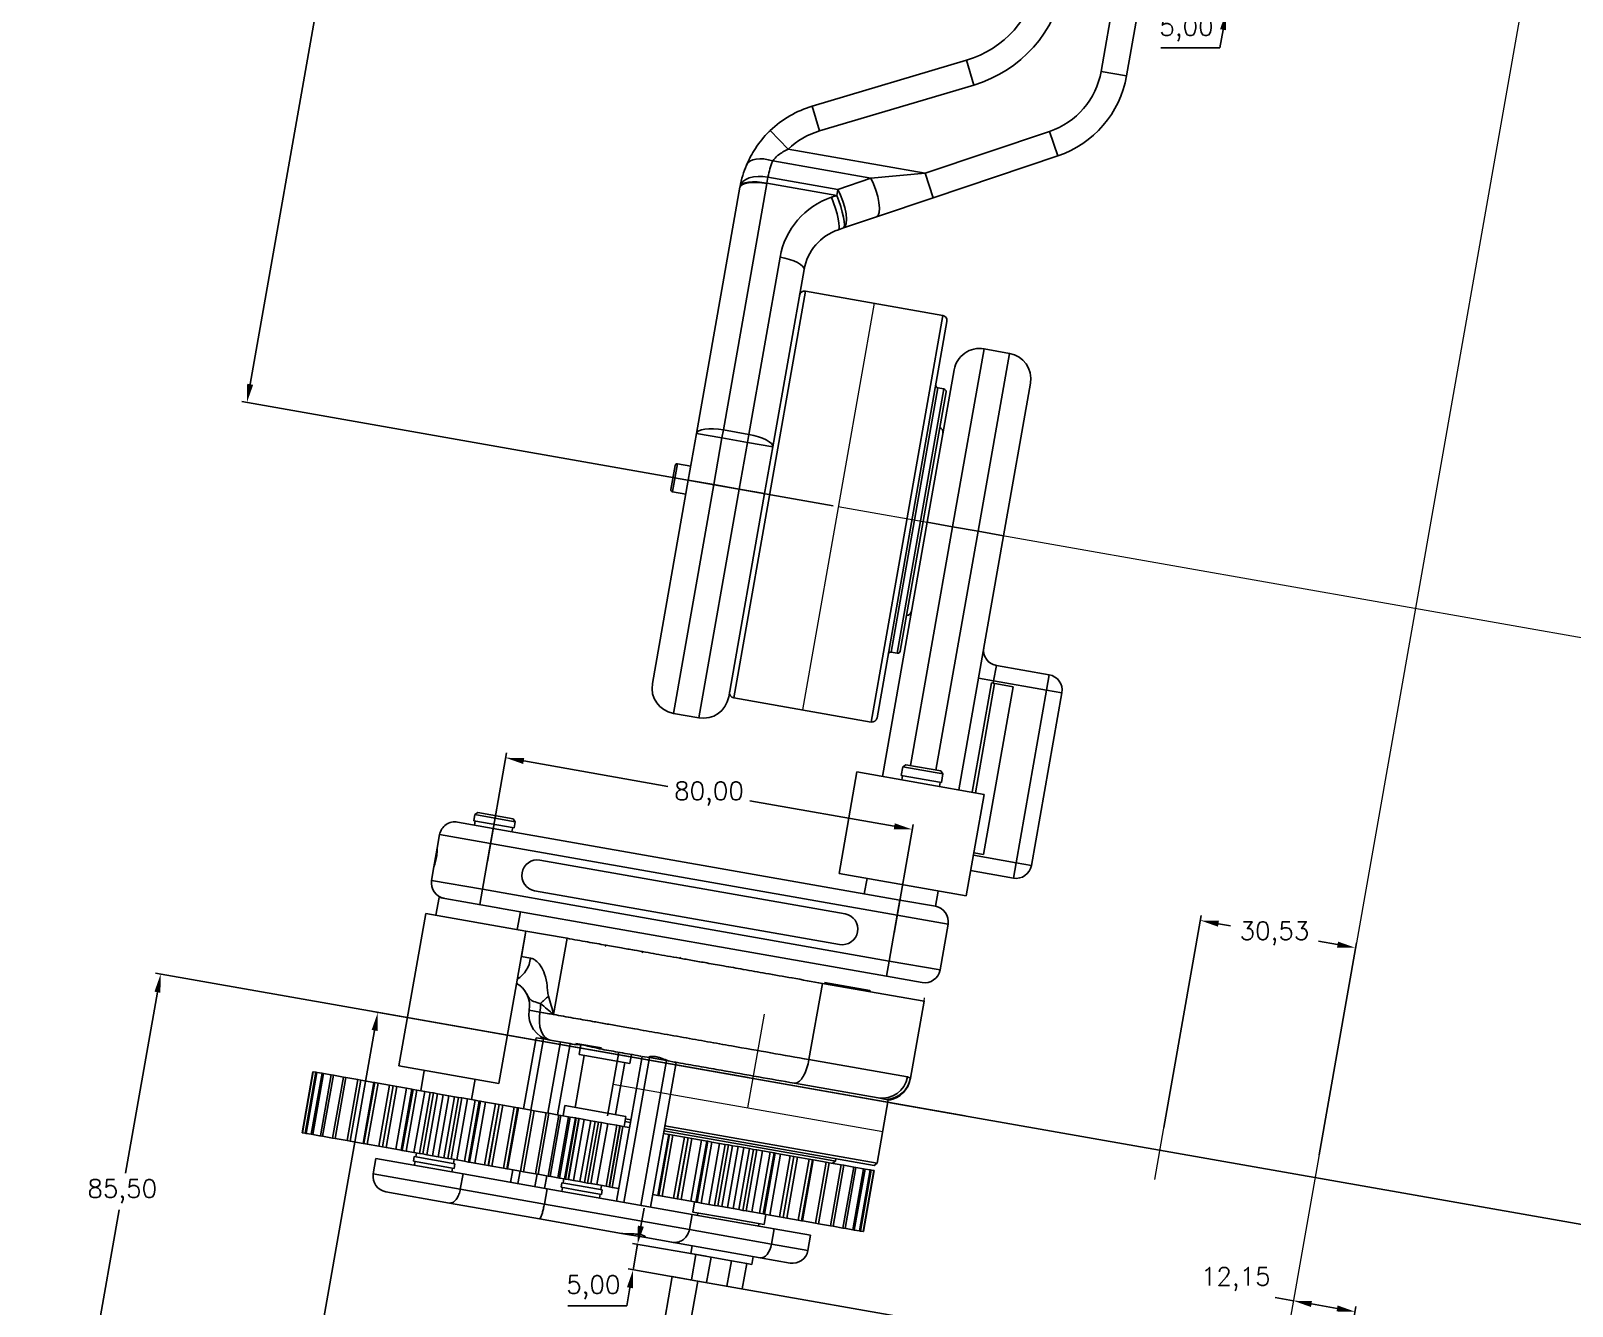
# Model space of a CAD drawing. Header units: millimetres. Extents: x -294 to 2792, y 5 to 1659.
# Drawn here: x 2187.2 to 2485.8, y 1057.9 to 1305 of the extents above; entities that cross this region are included whole.
import ezdxf

# ---------------------------------------------------------------- set-up
doc = ezdxf.new("R2010")
doc.units = ezdxf.units.MM
doc.header["$PDSIZE"] = -1
doc.layers.get('0').update_dxf_attribs({"lineweight": 18})
doc.styles.get("Standard").update_dxf_attribs({"font": 'txt.shx'})
doc.dimstyles.new('ISO-25', dxfattribs={"dimtxt": 2.5, "dimasz": 2.5, "dimexe": 1.25, "dimexo": 0.625, "dimtad": 1, "dimtxsty": 'Standard', "dimcen": 2.5, "dimdle": 5, "dimadec": 0, "dimazin": 0, "dimtfac": 1, "dimtmove": 0, "dimatfit": 3, "dimfxl": 1, "dimarcsym": 0})

# ---------------------------------------------------------------- blocks, each defined once
blk = doc.blocks.new('*X4')
for points in [[(2271.72, 1478.29), (2272.89, 1478.09), (2272.92, 1481.69)], [(2229.11, 1236.63), (2230.27, 1236.43), (2229.07, 1233.03)]]:
    blk.add_hatch(color=0).paths.add_polyline_path(points, flags=0)
at = {"color": 0, "lineweight": -2}
for p, q in [((2391.63, 1460.76), (2271.93, 1481.86)), ((2272.3, 1478.19), (2251.62, 1360.92)), ((2229.69, 1236.53), (2250.37, 1353.79)), ((2342.61, 1213.01), (2228.09, 1233.2))]:
    blk.add_line(p, q, dxfattribs=at)
at = {"color": 0, "insert": (2251, 1357.36), "char_height": 3.5, "width": 24.5, "attachment_point": 5}
blk.add_mtext('252,50', dxfattribs=at)
blk = doc.blocks.new('*X5')
for points in [[(2282.77, 1164.13), (2282.57, 1162.96), (2279.17, 1164.16)], [(2354.55, 1151.47), (2354.35, 1150.3), (2357.95, 1150.27)]]:
    blk.add_hatch(color=0).paths.add_polyline_path(points, flags=0)
at = {"color": 0, "lineweight": -2}
for p, q in [((2275.63, 1144.09), (2279.34, 1165.14)), ((2282.67, 1163.54), (2310.62, 1158.61)), ((2354.45, 1150.89), (2326.5, 1155.81)), ((2354.41, 1130.2), (2358.13, 1151.25))]:
    blk.add_line(p, q, dxfattribs=at)
at = {"color": 0, "insert": (2318.56, 1157.21), "char_height": 3.5, "width": 20.5, "attachment_point": 5}
blk.add_mtext('80,00', dxfattribs=at)
blk = doc.blocks.new('*X6')
for points in [[(2417.34, 1132.61), (2417.14, 1131.44), (2413.74, 1132.64)], [(2440.41, 1128.54), (2440.2, 1127.37), (2443.81, 1127.34)]]:
    blk.add_hatch(color=0).paths.add_polyline_path(points, flags=0)
at = {"color": 0, "lineweight": -2}
for p, q in [((2406.66, 1092.51), (2413.91, 1133.62)), ((2417.24, 1132.02), (2419.56, 1131.61)), ((2440.3, 1127.96), (2436.61, 1128.61)), ((2436.73, 1087.21), (2443.98, 1128.32))]:
    blk.add_line(p, q, dxfattribs=at)
at = {"color": 0, "insert": (2428.09, 1130.11), "char_height": 3.5, "width": 19, "attachment_point": 5}
blk.add_mtext('30,53', dxfattribs=at)
blk = doc.blocks.new('*X7')
for points in [[(2557.61, 1171.49), (2558.78, 1171.28), (2558.81, 1174.88)], [(2539.4, 1068.19), (2540.56, 1067.99), (2539.36, 1064.59)]]:
    blk.add_hatch(color=0).paths.add_polyline_path(points, flags=0)
at = {"color": 0, "lineweight": -2}
for p, q in [((2500.23, 1185.21), (2559.8, 1174.71)), ((2558.19, 1171.38), (2549.72, 1123.3)), ((2539.98, 1068.09), (2548.46, 1116.17)), ((2353.69, 1097.32), (2540.35, 1064.41))]:
    blk.add_line(p, q, dxfattribs=at)
at = {"color": 0, "insert": (2549.09, 1119.74), "char_height": 3.5, "width": 22.5, "attachment_point": 5}
blk.add_mtext('112,00', dxfattribs=at)
blk = doc.blocks.new('*X10')
for points in [[(2435.35, 1058.92), (2435.15, 1057.75), (2431.75, 1058.95)], [(2440.31, 1058.05), (2440.1, 1056.88), (2443.71, 1056.84)]]:
    blk.add_hatch(color=0).paths.add_polyline_path(points, flags=0)
at = {"color": 0, "lineweight": -2}
for p, q in [((2431.75, 1058.95), (2428.24, 1059.57)), ((2440.21, 1057.46), (2435.25, 1058.34)), ((2441.06, 1041.81), (2443.88, 1057.83))]:
    blk.add_line(p, q, dxfattribs=at)
at = {"color": 0, "insert": (2420.6, 1063.14), "char_height": 3.5, "width": 17, "attachment_point": 5}
blk.add_mtext('12,15', dxfattribs=at)
blk = doc.blocks.new('*X11')
for points in [[(2253.22, 1111.43), (2254.39, 1111.22), (2254.42, 1114.83)], [(2188.22, 742.81), (2189.39, 742.61), (2188.19, 739.21)]]:
    blk.add_hatch(color=0).paths.add_polyline_path(points, flags=0)
at = {"color": 0, "lineweight": -2}
for p, q in [((2368.15, 1094.78), (2253.44, 1115)), ((2253.8, 1111.33), (2221.93, 930.58)), ((2188.81, 742.71), (2220.68, 923.45)), ((2301.91, 719.16), (2187.2, 739.38))]:
    blk.add_line(p, q, dxfattribs=at)
at = {"color": 0, "insert": (2221.31, 927.02), "char_height": 3.5, "width": 23.5, "attachment_point": 5}
blk.add_mtext('381,42', dxfattribs=at)
blk = doc.blocks.new('*X12')
for points in [[(2304.78, 1073.51), (2305.94, 1073.31), (2304.74, 1069.91)], [(2302.67, 1061.59), (2303.84, 1061.38), (2303.87, 1064.98)]]:
    blk.add_hatch(color=0).paths.add_polyline_path(points, flags=0)
at = {"color": 0, "lineweight": -2}
for p, q in [((2305.36, 1073.41), (2305.98, 1076.91)), ((2317.99, 1067.57), (2303.76, 1070.08)), ((2304.74, 1069.91), (2303.87, 1064.98)), ((2317.12, 1062.65), (2302.89, 1065.16)), ((2303.26, 1061.48), (2302.64, 1057.98)), ((2302.64, 1057.98), (2291.2, 1057.98))]:
    blk.add_line(p, q, dxfattribs=at)
at = {"color": 0, "insert": (2296.16, 1061.55), "char_height": 3.5, "width": 15, "attachment_point": 5}
blk.add_mtext('5,00', dxfattribs=at)
blk = doc.blocks.new('*X13')
for points in [[(2419.65, 1317.27), (2420.82, 1317.06), (2419.62, 1313.66)], [(2417.55, 1305.34), (2418.72, 1305.13), (2418.75, 1308.74)]]:
    blk.add_hatch(color=0).paths.add_polyline_path(points, flags=0)
at = {"color": 0, "lineweight": -2}
for p, q in [((2420.24, 1317.17), (2420.86, 1320.67)), ((2392.19, 1318.5), (2420.61, 1313.49)), ((2419.62, 1313.66), (2418.75, 1308.74)), ((2391.32, 1313.58), (2419.74, 1308.57)), ((2418.14, 1305.24), (2417.52, 1301.74)), ((2417.52, 1301.74), (2406.08, 1301.74))]:
    blk.add_line(p, q, dxfattribs=at)
at = {"color": 0, "insert": (2411.04, 1305.3), "char_height": 3.5, "width": 15, "attachment_point": 5}
blk.add_mtext('5,00', dxfattribs=at)
blk = doc.blocks.new('*X14')
for points in [[(2211.15, 1118.85), (2212.31, 1118.64), (2212.35, 1122.25)], [(2197.53, 1041.65), (2198.7, 1041.45), (2197.5, 1038.05)]]:
    blk.add_hatch(color=0).paths.add_polyline_path(points, flags=0)
at = {"color": 0, "lineweight": -2}
for p, q in [((2326.12, 1102.19), (2211.36, 1122.42)), ((2211.73, 1118.75), (2205.55, 1083.71)), ((2198.12, 1041.55), (2204.3, 1076.58)), ((2311.27, 1017.99), (2196.52, 1038.22))]:
    blk.add_line(p, q, dxfattribs=at)
at = {"color": 0, "insert": (2204.92, 1080.15), "char_height": 3.5, "width": 19.5, "attachment_point": 5}
blk.add_mtext('85,50', dxfattribs=at)

msp = doc.modelspace()

# ---------------------------------------------------------------- linework, layer by layer
at = {"color": 1}
for p, q in [((2499.25, 1441.782), (2404.76, 905.903)), ((2350.544, 1252.225), (2336.652, 1173.44)), ((2343.598, 1212.833), (2499.25, 1185.387)), ((2326.106, 1096.351), (2329.303, 1114.484)), ((2300.008, 1100.952), (2352.203, 1091.749)), ((2404.89, 1082.459), (2408.088, 1100.592))]:
    msp.add_line(p, q, dxfattribs=at)
at = {"color": 7, "linetype": 'Continuous', "lineweight": 25}
for p, q in [((2394.512, 1297.145), (2397.226, 1312.535)), ((2402.15, 1311.667), (2399.436, 1296.277)), ((2338.549, 1290.416), (2368.436, 1299.305)), ((2368.436, 1299.305), (2369.861, 1294.513)), ((2394.512, 1297.145), (2399.436, 1296.277)), ((2369.861, 1294.513), (2339.975, 1285.623)), ((2338.549, 1290.416), (2339.975, 1285.623)), ((2333.883, 1282.086), (2330.427, 1285.699)), ((2360.401, 1277.41), (2384.527, 1285.534)), ((2384.527, 1285.534), (2386.123, 1280.796)), ((2333.883, 1282.086), (2360.401, 1277.41)), ((2386.123, 1280.796), (2361.997, 1272.671)), ((2349.904, 1276.444), (2330.907, 1279.794)), ((2329.754, 1275.407), (2321.34, 1227.693)), ((2329.98, 1276.687), (2329.773, 1275.511)), ((2343.322, 1273.122), (2329.773, 1275.511)), ((2329.98, 1276.687), (2343.529, 1274.298)), ((2343.529, 1274.298), (2349.904, 1276.444)), ((2360.401, 1277.41), (2349.904, 1276.444)), ((2360.401, 1277.41), (2361.997, 1272.671)), ((2316.142, 1227.005), (2324.555, 1274.719)), ((2342.306, 1272.78), (2343.322, 1273.122)), ((2343.529, 1274.298), (2343.322, 1273.122)), ((2351.018, 1268.974), (2361.997, 1272.671)), ((2351.018, 1268.974), (2344.643, 1266.828)), ((2344.643, 1266.828), (2343.627, 1266.485)), ((2326.265, 1226.824), (2332.32, 1261.169)), ((2336.97, 1258.745), (2330.914, 1224.4)), ((2337.249, 1254.569), (2323.357, 1175.785)), ((2363.839, 1249.881), (2337.249, 1254.569)), ((2349.947, 1171.096), (2363.839, 1249.881)), ((2364.65, 1248.722), (2351.106, 1171.907)), ((2371.834, 1243.394), (2365.756, 1208.926)), ((2370.68, 1208.057), (2376.758, 1242.526)), ((2376.758, 1242.526), (2371.834, 1243.394)), ((2360.832, 1209.794), (2366.042, 1239.338)), ((2380.814, 1236.733), (2375.604, 1207.189)), ((2362.885, 1235.833), (2353.855, 1184.623)), ((2355.037, 1184.415), (2364.067, 1235.625)), ((2364.473, 1235.045), (2355.616, 1184.82)), ((2364.067, 1235.625), (2362.885, 1235.833)), ((2321.34, 1227.693), (2321.066, 1226.137)), ((2321.34, 1227.693), (2326.265, 1226.824)), ((2314.546, 1217.955), (2316.142, 1227.005)), ((2316.142, 1227.005), (2321.066, 1226.137)), ((2321.066, 1226.137), (2319.47, 1217.087)), ((2325.99, 1225.268), (2321.066, 1226.137)), ((2324.394, 1216.219), (2325.99, 1225.268)), ((2326.265, 1226.824), (2325.99, 1225.268)), ((2325.99, 1225.268), (2330.914, 1224.4)), ((2330.914, 1224.4), (2329.318, 1215.351)), ((2312.439, 1221.119), (2311.488, 1215.728)), ((2315.024, 1220.663), (2312.439, 1221.119)), ((2311.18, 1216.137), (2312.004, 1220.815)), ((2307.6, 1178.563), (2314.546, 1217.955)), ((2311.488, 1215.728), (2311.484, 1215.703)), ((2311.484, 1215.703), (2314.069, 1215.247)), ((2319.47, 1217.087), (2311.656, 1172.771)), ((2314.546, 1217.955), (2319.47, 1217.087)), ((2316.58, 1171.902), (2324.394, 1216.219)), ((2319.47, 1217.087), (2324.394, 1216.219)), ((2329.318, 1215.351), (2322.373, 1175.958)), ((2324.394, 1216.219), (2329.318, 1215.351)), ((2352.15, 1160.553), (2360.832, 1209.794)), ((2365.756, 1208.926), (2360.832, 1209.794)), ((2365.756, 1208.926), (2357.595, 1162.64)), ((2362.519, 1161.771), (2370.68, 1208.057)), ((2365.756, 1208.926), (2370.68, 1208.057)), ((2375.604, 1207.189), (2366.922, 1157.949)), ((2375.604, 1207.189), (2370.68, 1208.057)), ((2353.855, 1184.623), (2355.037, 1184.415)), ((2370.742, 1179.614), (2373.697, 1179.093)), ((2373.697, 1179.093), (2374.218, 1182.048)), ((2374.218, 1182.048), (2384.469, 1180.24)), ((2383.948, 1177.286), (2384.469, 1180.24)), ((2373.288, 1178.658), (2369.555, 1157.484)), ((2373.884, 1178.553), (2370.151, 1157.379)), ((2371.742, 1145.421), (2377.472, 1177.92)), ((2373.61, 1178.601), (2373.288, 1178.658)), ((2373.697, 1179.093), (2373.61, 1178.601)), ((2373.61, 1178.601), (2377.472, 1177.92)), ((2383.948, 1177.286), (2373.697, 1179.093)), ((2378.044, 1143.802), (2383.948, 1177.286)), ((2380.998, 1143.282), (2386.902, 1176.765)), ((2383.948, 1177.286), (2386.902, 1176.765)), ((2323.357, 1175.785), (2349.947, 1171.096)), ((2311.656, 1172.771), (2316.58, 1171.902)), ((2347.226, 1161.422), (2343.753, 1141.725)), ((2371.846, 1157.08), (2347.226, 1161.422)), ((2356.08, 1162.399), (2355.785, 1160.725)), ((2356.659, 1162.805), (2356.08, 1162.399)), ((2363.86, 1161.027), (2356.08, 1162.399)), ((2356.659, 1162.805), (2363.455, 1161.606)), ((2363.86, 1161.027), (2363.455, 1161.606)), ((2355.785, 1160.725), (2363.565, 1159.353)), ((2356.031, 1160.681), (2355.892, 1159.894)), ((2363.18, 1158.609), (2363.319, 1159.396)), ((2363.565, 1159.353), (2363.86, 1161.027)), ((2368.373, 1137.384), (2371.846, 1157.08)), ((2273.19, 1153.152), (2272.982, 1151.97)), ((2273.769, 1153.558), (2273.19, 1153.152)), ((2277.105, 1152.462), (2273.19, 1153.152)), ((2273.769, 1153.558), (2280.614, 1152.351)), ((2281.019, 1151.772), (2277.105, 1152.462)), ((2269.864, 1151.708), (2276.757, 1150.492)), ((2272.982, 1151.97), (2280.811, 1150.59)), ((2273.253, 1151.923), (2273.114, 1151.135)), ((2276.757, 1150.492), (2276.237, 1147.538)), ((2276.757, 1150.492), (2355.542, 1136.6)), ((2280.401, 1149.85), (2280.54, 1150.638)), ((2281.019, 1151.772), (2280.614, 1152.351)), ((2280.811, 1150.59), (2281.019, 1151.772)), ((2265.928, 1146.665), (2265.292, 1143.054)), ((2266.388, 1149.274), (2265.928, 1146.665)), ((2276.237, 1147.538), (2266.388, 1149.274)), ((2276.237, 1147.538), (2274.674, 1138.675)), ((2355.021, 1133.646), (2276.237, 1147.538)), ((2344.913, 1133.905), (2285.824, 1144.324)), ((2369.762, 1145.263), (2378.044, 1143.802)), ((2369.849, 1145.755), (2371.742, 1145.421)), ((2377.523, 1140.848), (2378.044, 1143.802)), ((2378.044, 1143.802), (2380.998, 1143.282)), ((2265.29, 1143.044), (2264.826, 1140.411)), ((2368.373, 1137.384), (2343.753, 1141.725)), ((2349.169, 1140.77), (2348.648, 1137.816)), ((2377.523, 1140.848), (2369.241, 1142.308)), ((2264.826, 1140.411), (2274.674, 1138.675)), ((2274.674, 1138.675), (2274.153, 1135.72)), ((2274.674, 1138.675), (2353.458, 1124.783)), ((2284.782, 1138.415), (2343.871, 1127.996)), ((2362.436, 1135.385), (2362.957, 1138.339)), ((2266.274, 1137.109), (2265.667, 1133.663)), ((2266.274, 1137.109), (2278.067, 1135.03)), ((2352.937, 1121.828), (2277.967, 1135.048)), ((2355.542, 1136.6), (2355.021, 1133.646)), ((2355.542, 1136.6), (2362.436, 1135.385)), ((2263.697, 1134.01), (2258.487, 1104.466)), ((2263.697, 1134.01), (2283.08, 1130.592)), ((2281.423, 1130.884), (2282.031, 1134.331)), ((2355.021, 1133.646), (2353.458, 1124.783)), ((2364.869, 1131.91), (2355.021, 1133.646)), ((2363.306, 1123.046), (2364.869, 1131.91)), ((2283.08, 1130.592), (2277.871, 1101.048)), ((2282.214, 1125.668), (2283.082, 1130.592)), ((2283.08, 1130.592), (2283.082, 1130.592)), ((2283.082, 1130.592), (2291.059, 1129.185)), ((2291.059, 1129.185), (2288.454, 1114.413)), ((2282.214, 1125.668), (2282.19, 1125.541)), ((2282.212, 1125.668), (2282.214, 1125.668)), ((2282.214, 1125.668), (2283.982, 1125.356)), ((2298.682, 1127.841), (2298.393, 1127.638)), ((2305.729, 1126.345), (2305.527, 1126.634)), ((2312.839, 1125.345), (2313.07, 1125.507)), ((2353.458, 1124.783), (2352.937, 1121.828)), ((2353.458, 1124.783), (2363.306, 1123.046)), ((2340.534, 1120.461), (2337.929, 1105.689)), ((2340.534, 1120.461), (2360.208, 1116.992)), ((2340.944, 1120.592), (2349.705, 1119.047)), ((2359.831, 1120.613), (2352.937, 1121.828)), ((2349.868, 1118.816), (2349.705, 1119.047)), ((2360.208, 1116.992), (2357.58, 1102.09)), ((2285.821, 1114.877), (2283.743, 1115.244)), ((2285.081, 1109.931), (2282.65, 1096.143)), ((2286.486, 1109.683), (2284.055, 1095.896)), ((2285.081, 1109.931), (2286.486, 1109.683)), ((2286.435, 1109.901), (2286.399, 1109.698)), ((2286.486, 1109.683), (2287.626, 1109.482)), ((2289.773, 1109.103), (2287.342, 1095.316)), ((2291.656, 1108.771), (2289.225, 1094.984)), ((2292.766, 1108.829), (2297.719, 1107.956)), ((2293.751, 1108.656), (2293.404, 1106.686)), ((2294.413, 1106.508), (2292.633, 1096.414)), ((2293.404, 1106.686), (2303.252, 1104.95)), ((2298.923, 1094.797), (2301.093, 1107.107)), ((2300.462, 1095.033), (2302.242, 1105.128)), ((2305.607, 1106.311), (2300.663, 1078.274)), ((2307.011, 1106.064), (2302.067, 1078.026)), ((2303.252, 1104.95), (2303.555, 1106.673)), ((2310.298, 1105.484), (2305.355, 1077.447)), ((2305.607, 1106.311), (2307.011, 1106.064)), ((2307.011, 1106.064), (2310.298, 1105.484)), ((2312.182, 1105.152), (2307.238, 1077.115)), ((2310.298, 1105.484), (2312.182, 1105.152)), ((2352.709, 1097.498), (2312.095, 1104.66)), ((2337.929, 1105.689), (2357.013, 1102.324)), ((2239.758, 1091.521), (2241.842, 1103.339)), ((2241.902, 1103.328), (2239.819, 1091.511)), ((2240.333, 1091.42), (2242.417, 1103.238)), ((2242.596, 1103.206), (2240.513, 1091.388)), ((2241.529, 1091.209), (2243.613, 1103.027)), ((2243.907, 1102.975), (2241.823, 1091.157)), ((2241.842, 1103.339), (2241.902, 1103.328)), ((2242.417, 1103.238), (2241.902, 1103.328)), ((2242.417, 1103.238), (2242.596, 1103.206)), ((2243.613, 1103.027), (2242.596, 1103.206)), ((2243.317, 1090.894), (2245.401, 1102.711)), ((2243.613, 1103.027), (2243.907, 1102.975)), ((2245.802, 1102.641), (2243.718, 1090.823)), ((2245.401, 1102.711), (2243.907, 1102.975)), ((2245.401, 1102.711), (2245.802, 1102.641)), ((2245.653, 1090.482), (2247.736, 1102.3)), ((2247.736, 1102.3), (2245.802, 1102.641)), ((2248.235, 1102.212), (2246.151, 1090.394)), ((2247.736, 1102.3), (2248.235, 1102.212)), ((2250.562, 1101.801), (2248.235, 1102.212)), ((2248.478, 1089.984), (2250.562, 1101.801)), ((2251.146, 1101.698), (2249.062, 1089.881)), ((2250.562, 1101.801), (2251.146, 1101.698)), ((2253.635, 1101.26), (2251.146, 1101.698)), ((2277.871, 1101.048), (2258.487, 1104.466)), ((2263.411, 1103.597), (2262.717, 1099.658)), ((2272.565, 1097.922), (2273.26, 1101.861)), ((2357.013, 1102.324), (2357.58, 1102.09)), ((2251.551, 1089.442), (2253.635, 1101.26)), ((2251.724, 1089.411), (2253.808, 1101.229)), ((2254.463, 1101.114), (2252.379, 1089.296)), ((2253.635, 1101.26), (2253.808, 1101.229)), ((2253.808, 1101.229), (2254.463, 1101.114)), ((2256.677, 1100.723), (2254.463, 1101.114)), ((2254.593, 1088.905), (2256.677, 1100.723)), ((2257.376, 1100.6), (2255.292, 1088.782)), ((2255.311, 1088.779), (2257.395, 1100.597)), ((2258.104, 1100.472), (2256.02, 1088.654)), ((2256.677, 1100.723), (2257.376, 1100.6)), ((2257.376, 1100.6), (2257.395, 1100.597)), ((2257.395, 1100.597), (2258.104, 1100.472)), ((2257.905, 1088.321), (2259.989, 1100.139)), ((2259.989, 1100.139), (2258.104, 1100.472)), ((2261, 1099.961), (2258.916, 1088.143)), ((2259.15, 1088.102), (2261.233, 1099.92)), ((2261.98, 1099.788), (2259.896, 1087.97)), ((2259.989, 1100.139), (2261.032, 1099.955)), ((2261, 1099.961), (2261.233, 1099.92)), ((2261.233, 1099.92), (2261.98, 1099.788)), ((2261.406, 1087.704), (2263.49, 1099.522)), ((2263.49, 1099.522), (2261.98, 1099.788)), ((2262.489, 1087.513), (2264.573, 1099.331)), ((2263.146, 1087.397), (2265.23, 1099.215)), ((2263.49, 1099.522), (2264.573, 1099.331)), ((2265.996, 1099.08), (2263.912, 1087.262)), ((2264.573, 1099.331), (2265.23, 1099.215)), ((2265.009, 1087.069), (2267.093, 1098.887)), ((2265.23, 1099.215), (2265.996, 1099.08)), ((2267.093, 1098.887), (2265.996, 1099.08)), ((2266.105, 1086.876), (2268.189, 1098.693)), ((2267.093, 1098.887), (2268.189, 1098.693)), ((2268.189, 1098.693), (2269.286, 1098.5)), ((2351.313, 1098.252), (2335.102, 1101.111)), ((2267.202, 1086.682), (2269.286, 1098.5)), ((2270.052, 1098.365), (2267.968, 1086.547)), ((2268.625, 1086.431), (2270.709, 1098.249)), ((2269.286, 1098.5), (2270.052, 1098.365)), ((2269.708, 1086.24), (2271.792, 1098.058)), ((2270.709, 1098.249), (2270.052, 1098.365)), ((2270.709, 1098.249), (2271.792, 1098.058)), ((2271.218, 1085.974), (2273.302, 1097.792)), ((2271.792, 1098.058), (2273.302, 1097.792)), ((2274.048, 1097.66), (2271.965, 1085.842)), ((2272.198, 1085.801), (2274.282, 1097.619)), ((2273.209, 1085.623), (2275.293, 1097.441)), ((2273.302, 1097.792), (2274.048, 1097.66)), ((2274.282, 1097.619), (2274.048, 1097.66)), ((2274.25, 1097.625), (2275.293, 1097.441)), ((2275.094, 1085.291), (2277.178, 1097.108)), ((2275.293, 1097.441), (2277.178, 1097.108)), ((2277.887, 1096.983), (2275.804, 1085.165)), ((2275.822, 1085.162), (2277.906, 1096.98)), ((2276.521, 1085.039), (2278.605, 1096.857)), ((2277.178, 1097.108), (2277.887, 1096.983)), ((2277.906, 1096.98), (2277.887, 1096.983)), ((2277.906, 1096.98), (2278.605, 1096.857)), ((2278.605, 1096.857), (2280.819, 1096.466)), ((2278.736, 1084.648), (2280.819, 1096.466)), ((2281.474, 1096.351), (2279.39, 1084.533)), ((2279.563, 1084.503), (2281.647, 1096.32)), ((2280.819, 1096.466), (2281.474, 1096.351)), ((2281.474, 1096.351), (2281.647, 1096.32)), ((2281.647, 1096.32), (2284.136, 1095.881)), ((2282.052, 1084.064), (2284.136, 1095.881)), ((2284.72, 1095.778), (2282.636, 1083.961)), ((2284.136, 1095.881), (2284.72, 1095.778)), ((2284.72, 1095.778), (2287.047, 1095.368)), ((2290.639, 1096.766), (2290.292, 1094.796)), ((2290.639, 1096.766), (2302.456, 1094.682)), ((2351.118, 1085.594), (2353.288, 1097.904)), ((2352.908, 1097.971), (2351.313, 1098.252)), ((2353.534, 1097.861), (2352.908, 1097.971)), ((2284.963, 1083.55), (2287.047, 1095.368)), ((2287.545, 1095.28), (2285.462, 1083.462)), ((2287.047, 1095.368), (2287.545, 1095.28)), ((2287.396, 1083.121), (2289.48, 1094.939)), ((2287.545, 1095.28), (2289.48, 1094.939)), ((2289.881, 1094.868), (2287.797, 1083.051)), ((2289.291, 1082.787), (2291.375, 1094.605)), ((2289.48, 1094.939), (2289.881, 1094.868)), ((2291.669, 1094.553), (2289.585, 1082.735)), ((2289.881, 1094.868), (2291.375, 1094.605)), ((2290.602, 1082.556), (2292.685, 1094.374)), ((2292.865, 1094.342), (2290.781, 1082.525)), ((2291.296, 1082.434), (2293.379, 1094.251)), ((2293.44, 1094.241), (2291.356, 1082.423)), ((2291.375, 1094.605), (2291.669, 1094.553)), ((2291.669, 1094.553), (2292.685, 1094.374)), ((2292.329, 1082.252), (2294.413, 1094.069)), ((2292.685, 1094.374), (2292.865, 1094.342)), ((2292.865, 1094.342), (2293.379, 1094.251)), ((2293.379, 1094.251), (2293.44, 1094.241)), ((2294.413, 1094.069), (2293.44, 1094.241)), ((2295.651, 1093.851), (2293.567, 1082.033)), ((2294.413, 1094.069), (2295.653, 1093.851)), ((2294.444, 1081.879), (2296.528, 1093.696)), ((2297.142, 1093.588), (2295.059, 1081.77)), ((2295.651, 1093.851), (2296.528, 1093.696)), ((2295.681, 1081.66), (2297.765, 1093.478)), ((2296.528, 1093.696), (2297.142, 1093.588)), ((2296.86, 1081.453), (2298.944, 1093.27)), ((2297.765, 1093.478), (2297.142, 1093.588)), ((2297.726, 1093.485), (2298.944, 1093.27)), ((2298.633, 1081.14), (2300.717, 1092.958)), ((2298.944, 1093.27), (2300.717, 1092.958)), ((2301.283, 1092.858), (2299.2, 1081.04)), ((2299.277, 1081.026), (2301.361, 1092.844)), ((2299.819, 1080.931), (2301.903, 1092.749)), ((2300.717, 1092.958), (2301.283, 1092.858)), ((2301.361, 1092.844), (2301.283, 1092.858)), ((2301.361, 1092.844), (2301.903, 1092.749)), ((2301.903, 1092.749), (2303.175, 1092.524)), ((2302.109, 1092.712), (2302.456, 1094.682)), ((2303.349, 1093.509), (2302.283, 1093.697)), ((2302.37, 1094.189), (2303.436, 1094.001)), ((2310.011, 1092.842), (2351.118, 1085.594)), ((2239.758, 1091.521), (2239.819, 1091.511)), ((2239.819, 1091.511), (2240.333, 1091.42)), ((2240.333, 1091.42), (2240.513, 1091.388)), ((2240.513, 1091.388), (2241.529, 1091.209)), ((2241.529, 1091.209), (2241.823, 1091.157)), ((2241.823, 1091.157), (2243.443, 1090.871)), ((2243.317, 1090.894), (2243.718, 1090.823)), ((2243.718, 1090.823), (2245.653, 1090.482)), ((2245.653, 1090.482), (2246.151, 1090.394)), ((2246.151, 1090.394), (2248.478, 1089.984)), ((2248.478, 1089.984), (2249.062, 1089.881)), ((2249.062, 1089.881), (2251.551, 1089.442)), ((2308.67, 1079.37), (2310.754, 1091.188)), ((2308.843, 1079.34), (2310.927, 1091.157)), ((2311.581, 1091.042), (2309.498, 1079.224)), ((2310.754, 1091.188), (2309.75, 1091.365)), ((2309.837, 1091.857), (2340.625, 1086.429)), ((2350.538, 1085.188), (2309.924, 1092.35)), ((2310.754, 1091.188), (2310.927, 1091.157)), ((2310.927, 1091.157), (2311.581, 1091.042)), ((2313.796, 1090.652), (2311.581, 1091.042)), ((2311.712, 1078.834), (2313.796, 1090.652)), ((2314.495, 1090.528), (2312.411, 1078.711)), ((2312.43, 1078.707), (2314.513, 1090.525)), ((2315.223, 1090.4), (2313.139, 1078.582)), ((2313.796, 1090.652), (2314.495, 1090.528)), ((2314.495, 1090.528), (2314.513, 1090.525)), ((2314.513, 1090.525), (2315.223, 1090.4)), ((2315.024, 1078.25), (2317.108, 1090.067)), ((2317.108, 1090.067), (2315.223, 1090.4)), ((2318.119, 1089.889), (2316.035, 1078.072)), ((2316.269, 1078.03), (2318.352, 1089.848)), ((2319.099, 1089.716), (2317.015, 1077.899)), ((2317.108, 1090.067), (2318.151, 1089.884)), ((2318.119, 1089.889), (2318.352, 1089.848)), ((2318.352, 1089.848), (2319.099, 1089.716)), ((2320.609, 1089.45), (2319.099, 1089.716)), ((2251.551, 1089.442), (2251.724, 1089.411)), ((2251.724, 1089.411), (2252.379, 1089.296)), ((2252.379, 1089.296), (2254.593, 1088.905)), ((2254.593, 1088.905), (2255.292, 1088.782)), ((2255.292, 1088.782), (2255.311, 1088.779)), ((2255.311, 1088.779), (2256.02, 1088.654)), ((2256.02, 1088.654), (2257.905, 1088.321)), ((2257.905, 1088.321), (2258.948, 1088.137)), ((2258.916, 1088.143), (2259.15, 1088.102)), ((2259.15, 1088.102), (2259.896, 1087.97)), ((2259.896, 1087.97), (2261.406, 1087.704)), ((2261.479, 1086.879), (2261.323, 1085.993)), ((2261.406, 1087.704), (2262.489, 1087.513)), ((2265.418, 1086.184), (2261.479, 1086.879)), ((2261.913, 1087.615), (2261.774, 1086.827)), ((2262.489, 1087.513), (2263.146, 1087.397)), ((2263.146, 1087.397), (2263.912, 1087.262)), ((2263.912, 1087.262), (2265.009, 1087.069)), ((2265.009, 1087.069), (2266.105, 1086.876)), ((2266.105, 1086.876), (2267.202, 1086.682)), ((2318.525, 1077.633), (2320.609, 1089.45)), ((2319.608, 1077.442), (2321.692, 1089.259)), ((2320.265, 1077.326), (2322.349, 1089.143)), ((2320.609, 1089.45), (2321.692, 1089.259)), ((2323.114, 1089.008), (2321.031, 1077.191)), ((2321.692, 1089.259), (2322.349, 1089.143)), ((2322.128, 1076.997), (2324.211, 1088.815)), ((2322.349, 1089.143), (2323.114, 1089.008)), ((2324.211, 1088.815), (2323.114, 1089.008)), ((2323.224, 1076.804), (2325.308, 1088.622)), ((2324.211, 1088.815), (2325.308, 1088.622)), ((2324.321, 1076.61), (2326.405, 1088.428)), ((2327.171, 1088.293), (2325.087, 1076.476)), ((2325.308, 1088.622), (2326.405, 1088.428)), ((2325.744, 1076.36), (2327.828, 1088.177)), ((2326.405, 1088.428), (2327.171, 1088.293)), ((2326.827, 1076.169), (2328.911, 1087.986)), ((2327.828, 1088.177), (2327.171, 1088.293)), ((2327.828, 1088.177), (2328.911, 1087.986)), ((2328.337, 1075.902), (2330.421, 1087.72)), ((2328.911, 1087.986), (2330.421, 1087.72)), ((2331.167, 1087.588), (2329.083, 1075.771)), ((2329.317, 1075.73), (2331.401, 1087.547)), ((2330.328, 1075.551), (2332.412, 1087.369)), ((2330.421, 1087.72), (2331.167, 1087.588)), ((2331.401, 1087.547), (2331.167, 1087.588)), ((2331.369, 1087.553), (2332.412, 1087.369)), ((2332.213, 1075.219), (2334.297, 1087.037)), ((2332.412, 1087.369), (2334.297, 1087.037)), ((2335.006, 1086.912), (2332.922, 1075.094)), ((2332.941, 1075.091), (2335.025, 1086.908)), ((2333.64, 1074.967), (2335.724, 1086.785)), ((2334.297, 1087.037), (2335.006, 1086.912)), ((2335.025, 1086.908), (2335.006, 1086.912)), ((2335.025, 1086.908), (2335.724, 1086.785)), ((2335.724, 1086.785), (2337.938, 1086.395)), ((2254.051, 1086.493), (2253.53, 1083.539)), ((2270.914, 1083.52), (2254.051, 1086.493)), ((2265.262, 1085.298), (2261.323, 1085.993)), ((2261.618, 1085.941), (2261.484, 1085.182)), ((2269.201, 1084.603), (2265.262, 1085.298)), ((2269.357, 1085.49), (2265.418, 1086.184)), ((2267.202, 1086.682), (2267.968, 1086.547)), ((2267.968, 1086.547), (2268.625, 1086.431)), ((2268.625, 1086.431), (2269.708, 1086.24)), ((2268.772, 1083.897), (2268.906, 1084.656)), ((2269.062, 1085.542), (2269.201, 1086.33)), ((2269.201, 1084.603), (2269.357, 1085.49)), ((2269.708, 1086.24), (2271.218, 1085.974)), ((2271.218, 1085.974), (2271.965, 1085.842)), ((2271.965, 1085.842), (2272.198, 1085.801)), ((2272.166, 1085.807), (2273.209, 1085.623)), ((2273.209, 1085.623), (2275.094, 1085.291)), ((2275.094, 1085.291), (2275.804, 1085.165)), ((2275.804, 1085.165), (2275.822, 1085.162)), ((2275.822, 1085.162), (2276.521, 1085.039)), ((2276.521, 1085.039), (2278.736, 1084.648)), ((2278.736, 1084.648), (2279.39, 1084.533)), ((2279.39, 1084.533), (2279.563, 1084.503)), ((2279.563, 1084.503), (2282.052, 1084.064)), ((2280.566, 1084.326), (2280.138, 1081.893)), ((2281.971, 1084.078), (2281.542, 1081.646)), ((2282.052, 1084.064), (2282.636, 1083.961)), ((2282.636, 1083.961), (2284.963, 1083.55)), ((2335.854, 1074.577), (2337.938, 1086.395)), ((2338.593, 1086.279), (2336.509, 1074.461)), ((2336.682, 1074.431), (2338.766, 1086.249)), ((2337.938, 1086.395), (2338.593, 1086.279)), ((2338.593, 1086.279), (2338.766, 1086.249)), ((2338.766, 1086.249), (2341.255, 1085.81)), ((2339.171, 1073.992), (2341.255, 1085.81)), ((2341.839, 1085.707), (2339.755, 1073.889)), ((2340.625, 1086.429), (2343.066, 1085.998)), ((2341.255, 1085.81), (2341.839, 1085.707)), ((2341.839, 1085.707), (2344.166, 1085.297)), ((2342.082, 1073.479), (2344.166, 1085.297)), ((2342.486, 1085.593), (2343.066, 1085.998)), ((2344.664, 1085.209), (2342.581, 1073.391)), ((2343.066, 1085.998), (2343.152, 1086.491)), ((2344.166, 1085.297), (2344.664, 1085.209)), ((2344.515, 1073.05), (2346.599, 1084.868)), ((2344.664, 1085.209), (2346.599, 1084.868)), ((2347, 1084.797), (2344.916, 1072.979)), ((2346.41, 1072.716), (2348.494, 1084.533)), ((2346.599, 1084.868), (2347, 1084.797)), ((2348.787, 1084.482), (2346.704, 1072.664)), ((2347, 1084.797), (2348.494, 1084.533)), ((2347.721, 1072.485), (2349.804, 1084.302)), ((2349.984, 1084.271), (2347.9, 1072.453)), ((2348.415, 1072.362), (2350.498, 1084.18)), ((2350.559, 1084.169), (2348.475, 1072.352)), ((2348.494, 1084.533), (2348.787, 1084.482)), ((2348.787, 1084.482), (2349.804, 1084.302)), ((2349.804, 1084.302), (2349.984, 1084.271)), ((2349.984, 1084.271), (2350.498, 1084.18)), ((2350.498, 1084.18), (2350.559, 1084.169)), ((2350.538, 1085.188), (2351.118, 1085.594)), ((2253.53, 1083.539), (2270.393, 1080.565)), ((2270.393, 1080.565), (2270.914, 1083.52)), ((2287.192, 1080.649), (2270.914, 1083.52)), ((2285.258, 1083.498), (2284.829, 1081.066)), ((2284.963, 1083.55), (2285.462, 1083.462)), ((2285.462, 1083.462), (2287.396, 1083.121)), ((2287.141, 1083.166), (2286.713, 1080.734)), ((2287.396, 1083.121), (2287.797, 1083.051)), ((2287.671, 1083.073), (2289.291, 1082.787)), ((2289.291, 1082.787), (2289.585, 1082.735)), ((2289.585, 1082.735), (2290.602, 1082.556)), ((2290.063, 1081.839), (2289.907, 1080.952)), ((2293.341, 1080.347), (2289.907, 1080.952)), ((2290.178, 1080.905), (2290.044, 1080.146)), ((2293.498, 1081.233), (2290.063, 1081.839)), ((2290.473, 1082.579), (2290.334, 1081.791)), ((2290.602, 1082.556), (2290.781, 1082.525)), ((2290.781, 1082.525), (2291.296, 1082.434)), ((2291.296, 1082.434), (2291.356, 1082.423)), ((2291.356, 1082.423), (2292.329, 1082.252)), ((2292.329, 1082.252), (2293.569, 1082.033)), ((2297.892, 1080.458), (2293.498, 1081.233)), ((2293.567, 1082.033), (2294.444, 1081.879)), ((2294.444, 1081.879), (2295.059, 1081.77)), ((2295.059, 1081.77), (2295.681, 1081.66)), ((2295.642, 1081.667), (2296.86, 1081.453)), ((2296.86, 1081.453), (2298.633, 1081.14)), ((2297.621, 1080.506), (2297.76, 1081.294)), ((2298.633, 1081.14), (2299.2, 1081.04)), ((2299.2, 1081.04), (2299.277, 1081.026)), ((2299.277, 1081.026), (2299.819, 1080.931)), ((2299.819, 1080.931), (2301.092, 1080.706)), ((2268.28, 1077.891), (2255.963, 1080.063)), ((2285.736, 1074.814), (2268.28, 1077.891)), ((2270.393, 1080.565), (2286.671, 1077.695)), ((2286.671, 1077.695), (2287.192, 1080.649)), ((2315.278, 1075.697), (2287.192, 1080.649)), ((2297.736, 1079.572), (2293.341, 1080.347)), ((2297.331, 1078.861), (2297.465, 1079.62)), ((2297.736, 1079.572), (2297.892, 1080.458)), ((2307.667, 1079.547), (2308.67, 1079.37)), ((2308.67, 1079.37), (2308.843, 1079.34)), ((2308.843, 1079.34), (2309.498, 1079.224)), ((2309.498, 1079.224), (2311.712, 1078.834)), ((2311.712, 1078.834), (2312.411, 1078.711)), ((2312.411, 1078.711), (2312.43, 1078.707)), ((2312.43, 1078.707), (2313.139, 1078.582)), ((2313.139, 1078.582), (2315.024, 1078.25)), ((2315.024, 1078.25), (2316.067, 1078.066)), ((2315.782, 1078.116), (2315.435, 1076.147)), ((2316.035, 1078.072), (2316.269, 1078.03)), ((2316.269, 1078.03), (2317.015, 1077.899)), ((2317.015, 1077.899), (2318.525, 1077.633)), ((2301.614, 1072.014), (2285.736, 1074.814)), ((2286.671, 1077.695), (2314.757, 1072.742)), ((2314.757, 1072.742), (2315.278, 1075.697)), ((2331.171, 1072.895), (2315.278, 1075.697)), ((2322.329, 1074.931), (2315.435, 1076.147)), ((2316.42, 1075.973), (2316.338, 1075.51)), ((2318.525, 1077.633), (2319.608, 1077.442)), ((2319.608, 1077.442), (2320.265, 1077.326)), ((2320.265, 1077.326), (2321.031, 1077.191)), ((2321.031, 1077.191), (2322.128, 1076.997)), ((2322.128, 1076.997), (2323.224, 1076.804)), ((2329.222, 1073.715), (2322.329, 1074.931)), ((2323.224, 1076.804), (2324.321, 1076.61)), ((2324.321, 1076.61), (2325.087, 1076.476)), ((2325.087, 1076.476), (2325.744, 1076.36)), ((2325.744, 1076.36), (2326.827, 1076.169)), ((2326.827, 1076.169), (2328.337, 1075.902)), ((2328.337, 1075.902), (2329.083, 1075.771)), ((2329.083, 1075.771), (2329.317, 1075.73)), ((2329.222, 1073.715), (2329.57, 1075.685)), ((2329.285, 1075.735), (2330.328, 1075.551)), ((2330.328, 1075.551), (2332.213, 1075.219)), ((2332.213, 1075.219), (2332.922, 1075.094)), ((2332.922, 1075.094), (2332.941, 1075.091)), ((2332.941, 1075.091), (2333.64, 1074.967)), ((2333.64, 1074.967), (2335.854, 1074.577)), ((2301.614, 1072.014), (2306.324, 1071.183)), ((2314.757, 1072.742), (2330.65, 1069.94)), ((2328.156, 1073.426), (2328.238, 1073.889)), ((2330.65, 1069.94), (2331.171, 1072.895)), ((2338.25, 1071.646), (2331.171, 1072.895)), ((2335.854, 1074.577), (2336.509, 1074.461)), ((2336.509, 1074.461), (2336.682, 1074.431)), ((2336.682, 1074.431), (2339.171, 1073.992)), ((2339.171, 1073.992), (2339.755, 1073.889)), ((2339.755, 1073.889), (2342.082, 1073.479)), ((2342.082, 1073.479), (2342.581, 1073.391)), ((2342.581, 1073.391), (2344.515, 1073.05)), ((2344.515, 1073.05), (2344.916, 1072.979)), ((2344.79, 1073.001), (2346.41, 1072.716)), ((2346.41, 1072.716), (2346.704, 1072.664)), ((2346.704, 1072.664), (2347.721, 1072.485)), ((2347.721, 1072.485), (2347.9, 1072.453)), ((2347.9, 1072.453), (2348.415, 1072.362)), ((2348.415, 1072.362), (2348.475, 1072.352)), ((2311.356, 1070.296), (2306.324, 1071.183)), ((2328.481, 1067.276), (2311.356, 1070.296)), ((2315.296, 1069.601), (2315.031, 1068.094)), ((2330.65, 1069.94), (2337.729, 1068.692)), ((2337.729, 1068.692), (2338.25, 1071.646)), ((2316.015, 1067.921), (2315.031, 1068.094)), ((2315.147, 1062.997), (2316.015, 1067.921)), ((2316.015, 1067.921), (2318.97, 1067.4)), ((2318.97, 1067.4), (2318.102, 1062.476)), ((2322.909, 1066.705), (2318.97, 1067.4)), ((2322.041, 1061.781), (2322.909, 1066.705)), ((2322.909, 1066.705), (2325.864, 1066.184)), ((2325.864, 1066.184), (2324.995, 1061.26)), ((2326.848, 1066.011), (2325.864, 1066.184)), ((2326.848, 1066.011), (2327.114, 1067.517)), ((2334.253, 1066.259), (2328.481, 1067.276)), ((2306.245, 1034.104), (2311.454, 1063.648)), ((2311.454, 1063.648), (2316.378, 1062.78)), ((2316.378, 1062.78), (2311.169, 1033.235)), ((2368.501, 1053.589), (2316.378, 1062.78))]:
    msp.add_line(p, q, dxfattribs=at)
at = {"color": 7, "linetype": 'Continuous'}
for q in [(2358.947, 1117.215), (2360.319, 1117.623)]:
    msp.add_line((2360.208, 1116.992), q, dxfattribs=at)
at = {"color": 7, "linetype": 'Continuous', "lineweight": 25}
for points in [[(2325.817, 1279.002), (2326.082, 1279.422), (2326.489, 1279.765), (2327.025, 1280.02), (2327.671, 1280.179), (2328.408, 1280.236), (2329.211, 1280.189), (2330.053, 1280.04), (2330.907, 1279.794)], [(2324.555, 1274.719), (2324.703, 1275.006), (2325.035, 1275.248), (2325.538, 1275.437), (2326.192, 1275.565), (2326.972, 1275.627), (2327.849, 1275.62), (2328.788, 1275.546), (2329.754, 1275.407)], [(2324.58, 1274.858), (2324.772, 1275.372), (2325.144, 1275.831), (2325.683, 1276.219), (2326.368, 1276.52), (2327.172, 1276.723), (2328.065, 1276.82), (2329.013, 1276.808), (2329.98, 1276.687)], [(2324.58, 1274.858), (2324.73, 1275.144), (2325.063, 1275.384), (2325.565, 1275.569), (2326.219, 1275.692), (2326.997, 1275.749), (2327.872, 1275.737), (2328.809, 1275.657), (2329.773, 1275.511)], [(2349.904, 1276.444), (2350.427, 1275.35), (2350.882, 1274.145), (2351.239, 1272.911), (2351.473, 1271.731), (2351.571, 1270.685), (2351.523, 1269.841), (2351.335, 1269.258), (2351.018, 1268.974)], [(2343.627, 1266.485), (2343.755, 1266.669), (2343.792, 1267.096), (2343.735, 1267.744), (2343.587, 1268.577), (2343.356, 1269.551), (2343.054, 1270.614), (2342.697, 1271.71), (2342.306, 1272.78)], [(2344.643, 1266.828), (2344.772, 1267.012), (2344.809, 1267.439), (2344.751, 1268.086), (2344.603, 1268.919), (2344.372, 1269.893), (2344.07, 1270.956), (2343.714, 1272.052), (2343.322, 1273.122)], [(2343.529, 1274.298), (2344.051, 1273.203), (2344.506, 1271.998), (2344.863, 1270.764), (2345.098, 1269.585), (2345.195, 1268.538), (2345.148, 1267.695), (2344.96, 1267.112), (2344.643, 1266.828)], [(2332.32, 1261.169), (2333.276, 1260.97), (2334.184, 1260.718), (2335.01, 1260.424), (2335.722, 1260.099), (2336.293, 1259.756), (2336.7, 1259.406), (2336.929, 1259.065), (2336.97, 1258.745)], [(2321.34, 1227.693), (2320.375, 1227.832), (2319.435, 1227.906), (2318.559, 1227.913), (2317.778, 1227.851), (2317.124, 1227.723), (2316.622, 1227.534), (2316.29, 1227.292), (2316.142, 1227.005)], [(2326.265, 1226.824), (2327.22, 1226.625), (2328.128, 1226.374), (2328.954, 1226.08), (2329.666, 1225.755), (2330.237, 1225.411), (2330.644, 1225.062), (2330.873, 1224.72), (2330.914, 1224.4)], [(2287.799, 1109.452), (2287.26, 1109.644), (2286.776, 1110.018), (2286.364, 1110.56), (2286.041, 1111.249), (2285.818, 1112.057), (2285.706, 1112.955), (2285.706, 1113.907), (2285.821, 1114.877)], [(2330.65, 1069.94), (2330.516, 1069.369), (2330.325, 1068.832), (2330.083, 1068.348), (2329.799, 1067.936), (2329.484, 1067.613), (2329.151, 1067.39), (2328.813, 1067.276), (2328.481, 1067.276)]]:
    msp.add_lwpolyline(points, dxfattribs=at)
for centre, radius, start, end in [((2362.734, 1318.475), 20, 286.56505, 350), ((2362.734, 1318.475), 25, 286.56505, 350), ((2379.74, 1299.75), 15, 288.61046, 350), ((2379.74, 1299.75), 20, 288.61046, 350), ((2344.251, 1271.246), 20, 106.56505, 133.72673), ((2344.251, 1271.246), 15, 106.56505, 133.72673), ((2344.251, 1271.246), 20, 157.18304, 169.59392), ((2344.733, 1273.977), 15, 157.18304, 169.59392), ((2344.251, 1271.246), 20, 169.59392, 170), ((2344.526, 1272.802), 15, 169.59392, 170), ((2347.093, 1258.564), 15, 108.61046, 170), ((2346.818, 1257.008), 10, 108.61046, 170), ((2337.076, 1253.584), 1, 80, 170), ((2363.665, 1248.896), 1, 350, 80), ((2370.966, 1238.47), 5, 80, 170), ((2375.89, 1237.602), 5, 350, 80), ((2362.972, 1236.325), 0.5, 170, 260), ((2363.98, 1235.132), 0.5, 350, 80), ((2362.886, 1227.202), 1, 350, 68.46304), ((2312.374, 1220.75), 0.375, 80, 170), ((2311.549, 1216.072), 0.375, 170, 260), ((2356.809, 1192.733), 1, 271.53696, 350), ((2374.739, 1185.002), 3, 170, 260), ((2353.769, 1184.13), 0.5, 80, 170), ((2355.124, 1184.907), 0.5, 260, 350), ((2383.948, 1177.286), 3, 350, 80), ((2312.524, 1177.695), 5, 170, 260), ((2323.531, 1176.769), 1, 170, 260), ((2317.449, 1176.826), 5, 260, 350), ((2350.121, 1172.081), 1, 260, 350), ((2269.343, 1148.753), 3, 80, 170), ((2285.303, 1141.37), 3, 80, 260), ((2378.044, 1143.802), 3, 260, 350), ((2267.78, 1139.89), 3, 170, 260), ((2361.915, 1132.43), 3, 350, 80), ((2344.392, 1130.951), 3, 260, 80), ((2278.385, 1125.98), 5.631, 302.75588, 353.63897), ((2360.352, 1123.567), 3, 260, 350), ((2278.819, 1116.112), 5, 350, 60.33673), ((2298.13, 1105.211), 16.639, 129.93494, 137.06717), ((2288.667, 1114.376), 5, 170, 260), ((2277.59, 1116.341), 8.36, 349.9135, 1.39179), ((2352.127, 1103.139), 4.954, 260.54668, 350.53644), ((2352.662, 1102.96), 4.995, 272.82945, 349.97384), ((2352.625, 1102.78), 5, 279.35453, 350.06327), ((2256.484, 1083.018), 3, 170, 260), ((2334.774, 1069.213), 3, 260, 350)]:
    msp.add_arc(centre, radius, start, end, dxfattribs=at)
for points, knots in [([(2330.427, 1285.699), (2330.354, 1285.628), (2329.269, 1284.58), (2327.438, 1282.373), (2326.341, 1280.093), (2325.817, 1279.002)], [0, 0, 0, 0, 0.2983533, 4.4097052, 8.1830858, 8.1830858, 8.1830858, 8.1830858]), ([(2333.883, 1282.086), (2333.212, 1281.739), (2332.492, 1281.366), (2331.515, 1280.551), (2331.195, 1280.153), (2330.907, 1279.794)], [0, 0, 0, 0, 2.1667735, 2.3246663, 3.7964735, 3.7964735, 3.7964735, 3.7964735]), ([(2265.928, 1146.665), (2265.929, 1146.644), (2265.929, 1146.603), (2265.927, 1146.286), (2265.906, 1145.819), (2265.849, 1145.236), (2265.747, 1144.614), (2265.611, 1144.027), (2265.464, 1143.528), (2265.346, 1143.183), (2265.284, 1143.015), (2265.292, 1143.038), (2265.294, 1143.044)], [0, 0, 0, 0, 0.3945661, 0.7889747, 1.1874946, 1.58902, 1.9859811, 2.3779042, 2.772173, 3.1724676, 3.5731735, 3.7175889, 3.7175889, 3.7175889, 3.7175889]), ([(2291.059, 1129.185), (2292.402, 1128.948), (2294.966, 1128.496), (2298.391, 1127.892), (2301.323, 1127.375), (2303.852, 1126.929), (2306.209, 1126.514), (2308.349, 1126.136), (2310.543, 1125.75), (2312.887, 1125.336), (2315.452, 1124.884), (2318.304, 1124.381), (2321.601, 1123.8), (2325.424, 1123.126), (2329.855, 1122.344), (2334.989, 1121.439), (2338.586, 1120.805), (2340.534, 1120.461)], [0, 0, 0, 0, 4.7370525, 9.0352439, 12.6950681, 15.5338844, 17.7195502, 19.7707012, 21.8929691, 24.1604843, 26.4049574, 28.9467588, 31.8989383, 35.3823994, 39.519786, 44.4322564, 50.238381, 50.238381, 50.238381, 50.238381]), ([(2283.982, 1125.356), (2284.216, 1125.289), (2284.553, 1125.193), (2285.212, 1124.752), (2285.636, 1124.293), (2286.24, 1123.404), (2286.817, 1122.098), (2287.226, 1120.436), (2287.252, 1118.981), (2287.384, 1118.305), (2287.449, 1117.969)], [0, 0, 0, 0, 0.8760333, 1.2630881, 2.5376558, 2.7055296, 4.4349534, 6.6490225, 7.6635233, 8.6657653, 8.6657653, 8.6657653, 8.6657653]), ([(2285.948, 1116.545), (2285.455, 1116.678), (2284.472, 1116.944), (2283.845, 1117.374), (2283.509, 1117.932), (2283.264, 1118.427), (2283, 1118.867), (2282.643, 1119.353), (2282.288, 1119.729), (2281.776, 1120.167), (2281.487, 1120.325), (2281.289, 1120.434)], [0, 0, 0, 0, 1.4760296, 2.9469777, 3.53244, 4.0260677, 4.5234327, 4.7041718, 5.3798204, 5.6726044, 6.3102862, 6.3102862, 6.3102862, 6.3102862]), ([(2287.449, 1117.969), (2287.816, 1116.787), (2288.184, 1115.598), (2288.452, 1114.419), (2288.454, 1114.413)], [0, 0, 0, 0, 3.6762781, 3.696153, 3.696153, 3.696153, 3.696153]), ([(2285.821, 1114.877), (2286.291, 1114.795), (2287.181, 1114.638), (2288.045, 1114.485), (2288.454, 1114.413)], [0, 0, 0, 0, 1.4096438, 2.6734042, 2.6734042, 2.6734042, 2.6734042]), ([(2288.454, 1114.413), (2288.45, 1114.417), (2287.685, 1115.116), (2286.814, 1115.832), (2285.948, 1116.545)], [0, 0, 0, 0, 0.0177753, 3.2901616, 3.2901616, 3.2901616, 3.2901616]), ([(2288.454, 1114.413), (2289.741, 1114.186), (2292.316, 1113.732), (2295.577, 1113.157), (2298.494, 1112.643), (2301.162, 1112.172), (2304.583, 1111.569), (2308.67, 1110.848), (2313.485, 1109.999), (2318.322, 1109.147), (2324.013, 1108.143), (2330.608, 1106.98), (2335.48, 1106.121), (2337.929, 1105.689)], [0, 0, 0, 0, 4.5394277, 9.0809652, 12.1263536, 15.1722448, 18.1963503, 22.6364033, 27.1938813, 31.4058055, 35.7301328, 42.9455, 50.238381, 50.238381, 50.238381, 50.238381]), ([(2292.417, 1108.637), (2291.395, 1108.817), (2289.887, 1109.083), (2288.307, 1109.362), (2287.799, 1109.452)], [0, 0, 0, 0, 3.1803304, 4.6895256, 4.6895256, 4.6895256, 4.6895256]), ([(2292.417, 1108.637), (2292.604, 1108.635), (2292.975, 1108.631), (2294.265, 1108.537), (2295.913, 1108.111), (2297.2, 1107.824), (2297.851, 1107.679)], [0, 0, 0, 0, 1.3942122, 2.761142, 4.1297307, 5.5329559, 5.5329559, 5.5329559, 5.5329559]), ([(2305.434, 1106.342), (2305.376, 1106.352), (2304.623, 1106.485), (2303.206, 1106.735), (2300.693, 1107.178), (2298.997, 1107.477), (2297.851, 1107.679)], [0, 0, 0, 0, 0.154997, 2.0058188, 3.8541347, 7.7000651, 7.7000651, 7.7000651, 7.7000651]), ([(2310.805, 1105.395), (2310.717, 1105.419), (2310.54, 1105.468), (2310.065, 1105.669), (2309.478, 1105.908), (2308.807, 1106.132), (2308.148, 1106.272), (2307.579, 1106.308), (2307.153, 1106.264), (2306.904, 1106.184), (2306.911, 1106.144), (2306.913, 1106.13)], [0, 0, 0, 0, 0.4675386, 0.9342742, 1.4207818, 1.9225534, 2.4043905, 2.86104, 3.3247082, 3.8167745, 4.0879882, 4.0879882, 4.0879882, 4.0879882]), ([(2335.102, 1101.111), (2332.802, 1101.516), (2328.185, 1102.33), (2322.126, 1103.399), (2317.051, 1104.294), (2313.962, 1104.838), (2312.224, 1105.145), (2311.804, 1105.219)], [0, 0, 0, 0, 7.3407325, 14.7349094, 18.5398912, 22.4184592, 23.6570789, 23.6570789, 23.6570789, 23.6570789]), ([(2335.102, 1101.111), (2335.11, 1101.109), (2335.254, 1101.085), (2335.636, 1101.129), (2336.278, 1101.593), (2336.973, 1102.626), (2337.571, 1104.04), (2337.81, 1105.14), (2337.929, 1105.689)], [0, 0, 0, 0, 0.0443446, 0.8123616, 2.0449249, 3.2771242, 4.5091632, 5.7412078, 5.7412078, 5.7412078, 5.7412078]), ([(2270.393, 1080.565), (2270.317, 1080.236), (2270.164, 1079.578), (2269.733, 1078.742), (2269.211, 1078.141), (2268.713, 1077.885), (2268.406, 1077.87), (2268.289, 1077.89), (2268.28, 1077.891)], [0, 0, 0, 0, 0.7947418, 1.589481, 2.3842925, 3.1792723, 3.6640396, 3.7030855, 3.7030855, 3.7030855, 3.7030855]), ([(2286.671, 1077.695), (2286.612, 1077.388), (2286.495, 1076.775), (2286.282, 1075.962), (2286.067, 1075.312), (2285.873, 1074.895), (2285.774, 1074.807), (2285.736, 1074.813), (2285.736, 1074.814)], [0, 0, 0, 0, 0.5757024, 1.1505872, 1.7474809, 2.4003811, 3.0659358, 3.0733793, 3.0733793, 3.0733793, 3.0733793]), ([(2306.32, 1071.225), (2306.328, 1071.239), (2306.349, 1071.276), (2306.021, 1071.537), (2305.352, 1071.79), (2304.379, 1071.907), (2303.277, 1071.913), (2302.321, 1071.914), (2301.784, 1071.99), (2301.614, 1072.014)], [0, 0, 0, 0, 0.4571361, 1.2447019, 2.1035349, 2.9044895, 3.6708547, 4.5101669, 4.8987629, 4.8987629, 4.8987629, 4.8987629]), ([(2314.757, 1072.742), (2314.676, 1072.44), (2314.514, 1071.834), (2313.952, 1071.083), (2313.21, 1070.526), (2312.315, 1070.233), (2311.675, 1070.24), (2311.36, 1070.295), (2311.356, 1070.296)], [0, 0, 0, 0, 0.8718384, 1.7424387, 2.646369, 3.6351152, 4.6430251, 4.6542973, 4.6542973, 4.6542973, 4.6542973])]:
    msp.add_open_spline(points, degree=3, knots=knots, dxfattribs=at)
at = {"color": 7, "linetype": 'Continuous'}
msp.add_point((2360.208, 1116.992), dxfattribs=at)

# ---------------------------------------------------------------- dimensions: what is measured, and where the dimension line sits
at = {"color": 1}
for base, p1, p2, angle, picture, middle in [((2229.073, 1233.026), (2392.615, 1460.585), (2343.598, 1212.833), 80, '*X4', (2250.996, 1357.358)), ((2418.753, 1308.739), (2391.201, 1318.675), (2390.332, 1313.75), 260, '*X13', (2411.035, 1305.301)), ((2558.811, 1174.885), (2352.709, 1097.498), (2499.25, 1185.387), 260, '*X7', (2549.086, 1119.736)), ((2357.952, 1150.268), (2275.455, 1143.106), (2354.24, 1129.214), 350, '*X5', (2318.56, 1157.214)), ((2212.348, 1122.248), (2312.257, 1017.812), (2327.104, 1102.013), 80, '*X14', (2204.924, 1080.147)), ((2254.422, 1114.829), (2302.899, 718.982), (2369.131, 1094.603), 80, '*X11', (2221.306, 927.019)), ((2303.873, 1064.985), (2318.97, 1067.4), (2318.102, 1062.476), 260, '*X12', (2296.156, 1061.546)), ((2431.747, 1058.954), (2440.884, 1040.826), (2431.747, 1058.954), 170, '*X10', (2420.596, 1063.137))]:
    dim = msp.add_linear_dim(base=base, p1=p1, p2=p2, angle=angle, dimstyle='ISO-25', override={"dimtxt": 3.5, "dimasz": 3.556, "dimexe": 1, "dimexo": 1, "dimgap": 1.524, "dimtih": 1, "dimtoh": 1, "dimzin": 0, "dimsah": 1, "dimdle": 7.112, "dimadec": 2, "dimtolj": 1, "dimtzin": 0}, dxfattribs=at)
    dim.commit()
    dim.dimension.update_dxf_attribs({"geometry": picture, "text_midpoint": middle})
dim = msp.add_linear_dim(base=(2443.805, 1127.339), p1=(2406.489, 1091.525), p2=(2436.555, 1086.224), angle=350, dimstyle='ISO-25', override={"dimtxt": 3.5, "dimasz": 3.556, "dimexe": 1, "dimexo": 1, "dimgap": 1.524, "dimtih": 1, "dimtoh": 1, "dimzin": 0, "dimsah": 1, "dimdle": 7.112, "dimadec": 2, "dimtolj": 1, "dimtzin": 0}, dxfattribs=at)
dim.commit()
dim.dimension.update_dxf_attribs({"geometry": '*X6', "text_midpoint": (2428.085, 1133.384), "dimtype": 160})

doc.saveas('drawing.dxf')
